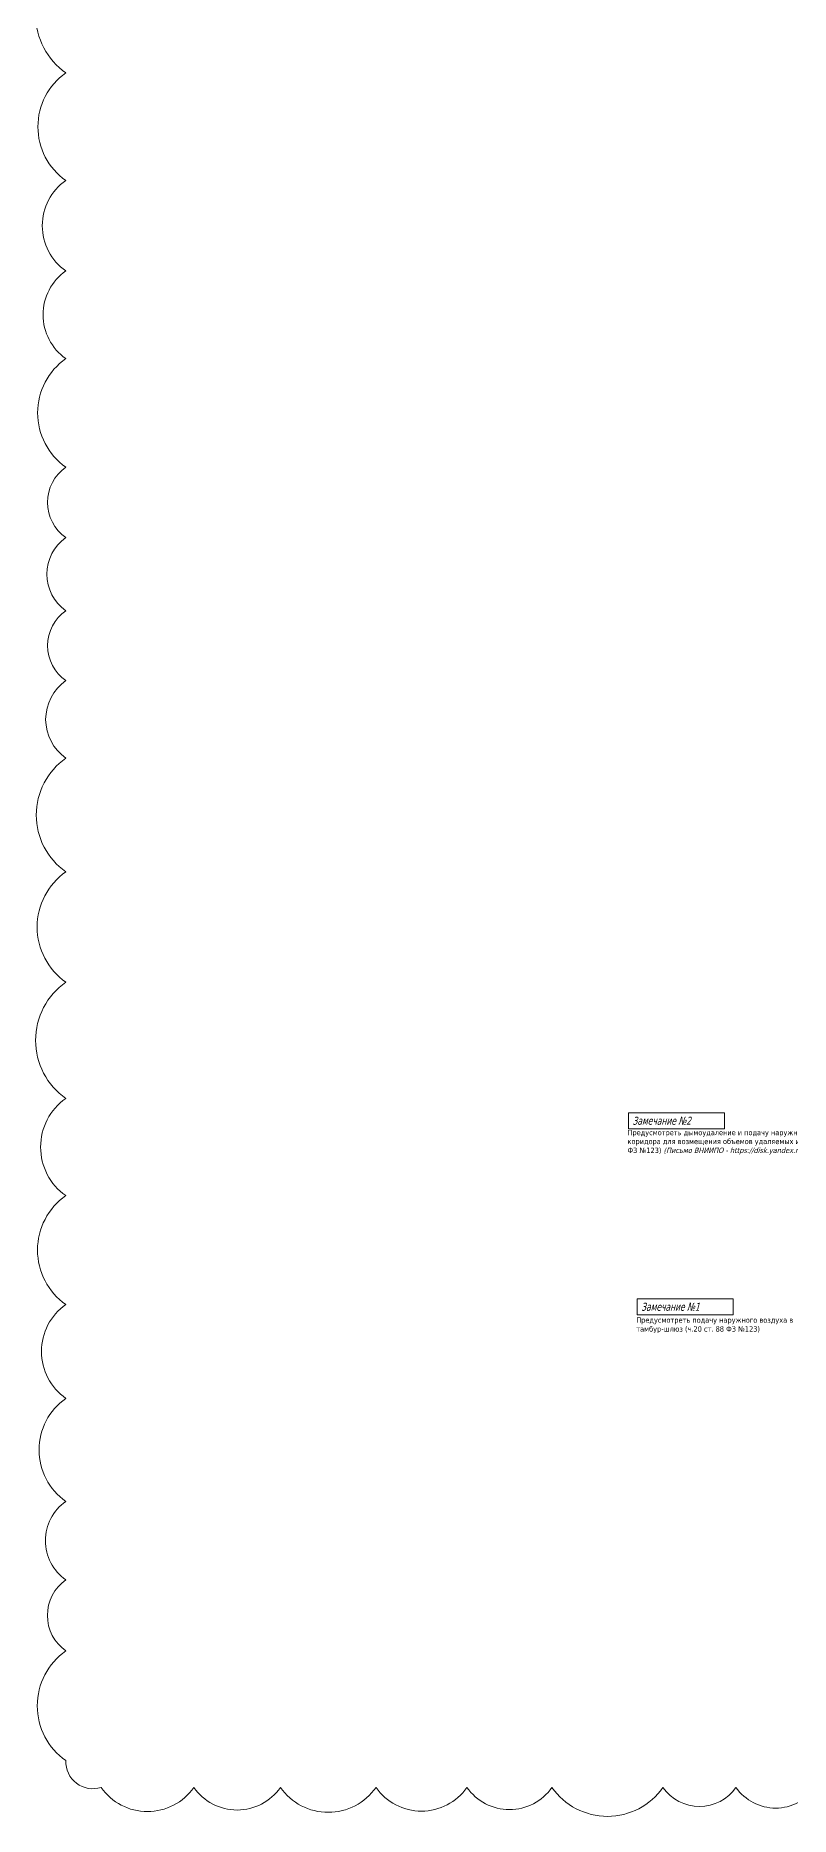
# Model space of a CAD drawing. Header units: millimetres. Extents: x -584918 to 2941280, y 3000189 to 4229862.
# Drawn here: x 46687 to 131642, y 3401513 to 3601758 of the extents above; entities that cross this region are included whole.
import ezdxf

# ---------------------------------------------------------------- set-up
doc = ezdxf.new("R2010")
doc.units = ezdxf.units.MM
doc.layers.add('экспертиза ДУ', color=1, linetype='Continuous', lineweight=0)
doc.styles.add('ЭКСПЕРТИЗА', font='tahoma.ttf')

msp = doc.modelspace()

# ---------------------------------------------------------------- linework, layer by layer
at = {"layer": 'экспертиза ДУ', "color": 2}
msp.add_lwpolyline([(50092.766, 3610554.805, 0.52056705), (50092.766, 3597560.227, 0.52056705), (50092.766, 3585470.625, 0.52056705), (50092.766, 3575299.619, 0.52056705), (50092.766, 3565436.24, 0.52056705), (50092.766, 3553234.94, 0.52056705), (50092.766, 3545303.79, 0.52056705), (50092.766, 3537093.294, 0.52056705), (50092.766, 3529228.674, 0.52056705), (50092.766, 3520503.432, 0.52056705), (50092.766, 3507726.349, 0.52056705), (50092.766, 3495315.692, 0.52056705), (50092.766, 3482240.139, 0.52056705), (50092.766, 3471316.954, 0.52056705), (50092.766, 3459078.218, 0.52056705), (50092.766, 3448517.186, 0.52056705), (50092.766, 3436934.598, 0.52056705), (50092.766, 3428104.169, 0.52056705), (50092.766, 3420121.951, 0.52056705), (50092.766, 3407779.859, 0.52056705), (54060.942, 3404768.655, 0.52056705), (64495.017, 3404768.655, 0.52056705), (74244.663, 3404768.655, 0.52056705), (85001.42, 3404768.655, 0.52056705), (95234.48, 3404768.655, 0.52056705), (104802.643, 3404768.655, 0.52056705), (117301.397, 3404768.655, 0.52056705), (125514.945, 3404768.655, 0.52056705), (134453.817, 3404768.655, 0.52056705)], format="xyb", dxfattribs=at)
at = {"layer": 'экспертиза ДУ', "lineweight": 0}
for points in [[(113420.014, 3480637.637), (124220.014, 3480637.637), (124220.014, 3478837.637), (113420.014, 3478837.637), (113420.014, 3480637.637)], [(114397.279, 3459718.128), (125197.279, 3459718.128), (125197.279, 3457918.128), (114397.279, 3457918.128), (114397.279, 3459718.128)]]:
    msp.add_lwpolyline(points, dxfattribs=at)

# ---------------------------------------------------------------- texts
at = {"layer": 'экспертиза ДУ', "lineweight": 0, "style": 'ЭКСПЕРТИЗА', "oblique": 14.99997778, "width": 0.8}
for s, p in [('Замечание №2', (113870.014, 3479287.637)), ('Замечание №1', (114847.279, 3458368.128))]:
    msp.add_text(s, height=900, dxfattribs=at).set_placement(p)
at = {"layer": 'экспертиза ДУ', "color": 6, "ltscale": 100, "char_height": 600, "attachment_point": 1, "style": 'ЭКСПЕРТИЗА'}
for s, insert, width in [('{\\C256;Предусмотреть дымоудаление и подачу наружного воздуха в нижнюю часть \\A1;коридора\\A0; для возмещения объемов удаляемых из него продуктов горения. (ч.3 ст.85 ФЗ №123) \\fTahoma|b0|i1|c204|p34;(Письмо ВНИИПО - https://disk.yandex.ru/i/eMJ0cztdR0yEwQ)}', (113307.279, 3478712.2), 32500), ('{\\C256;Предусмотреть подачу наружного воздуха в тамбур-шлюз (ч.20 ст. 88 ФЗ №123)}', (114291.363, 3457624.893), 20681.09928)]:
    msp.add_mtext(s, dxfattribs=dict(at, insert=insert, width=width))

doc.saveas('drawing.dxf')
